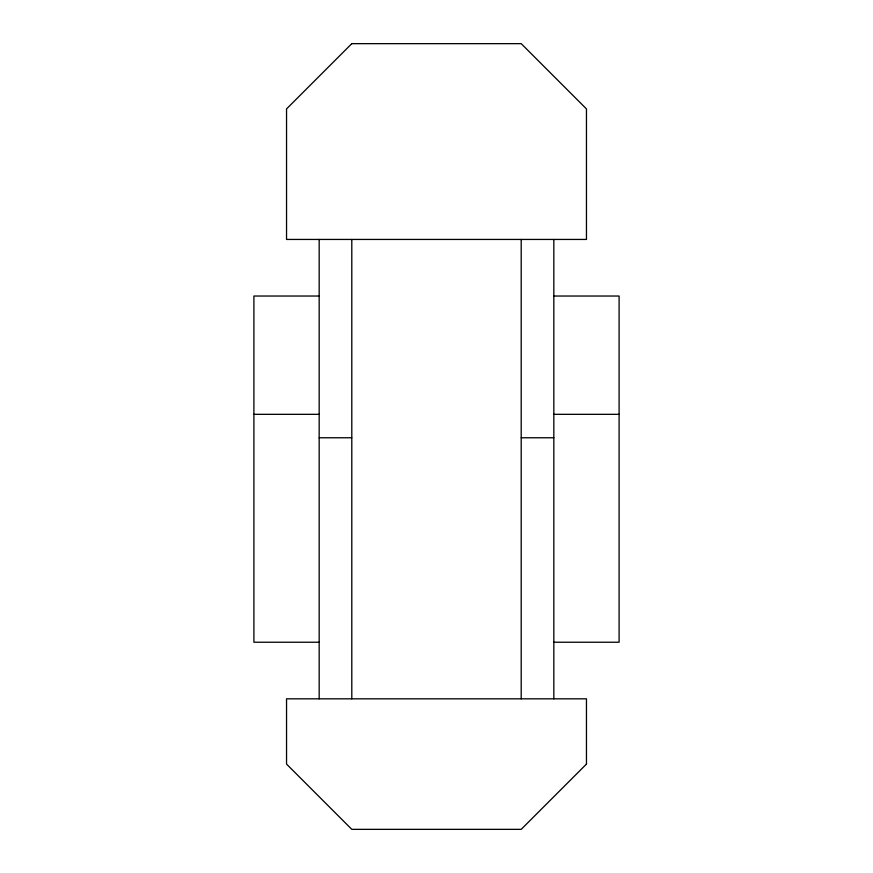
<?xml version="1.0" encoding="UTF-8"?>
<svg xmlns="http://www.w3.org/2000/svg" width="873" height="873" viewBox="0 0 873 873"><rect width="100%" height="100%" fill="white"/><g stroke="black" fill="none" stroke-linecap="round" stroke-linejoin="round"><path stroke-width="1.31" d="M319.169 296.034L253.901 296.034L253.901 642.233L319.169 642.233M553.831 296.034L619.099 296.034L619.099 642.233L553.831 642.233M253.901 414.326L319.169 414.326M553.831 414.326L619.099 414.326M319.169 437.766L351.721 437.766M521.279 437.766L553.831 437.766M553.831 239.442L553.831 698.826M521.203 239.442L521.203 698.826M351.797 239.442L351.797 698.826M319.169 239.442L319.169 698.826M351.797 43.65L286.54 108.918L286.54 239.442L586.46 239.442L586.46 108.918L521.203 43.65L351.797 43.65M586.46 764.082L521.203 829.35L351.797 829.35L286.54 764.082L286.54 698.826L586.46 698.826L586.46 764.082"/></g></svg>
